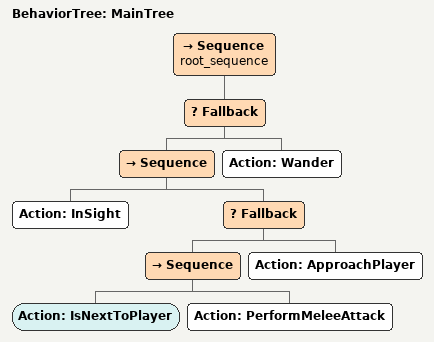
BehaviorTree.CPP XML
<root BTCPP_format="4" >
    <BehaviorTree ID="MainTree">
    <Sequence name="root_sequence">
    <Fallback>
        <Sequence> <!-- attack sequence -->
            <Action ID="InSight"/>
            <Fallback>
                <Sequence>
                    <Action ID="IsNextToPlayer"/>
                    <Action ID="PerformMeleeAttack"/>
                </Sequence>
                <Action ID="ApproachPlayer"/>
            </Fallback>
        </Sequence>
        <Action ID="Wander"/>
    </Fallback>
    </Sequence>
    </BehaviorTree>
</root>
